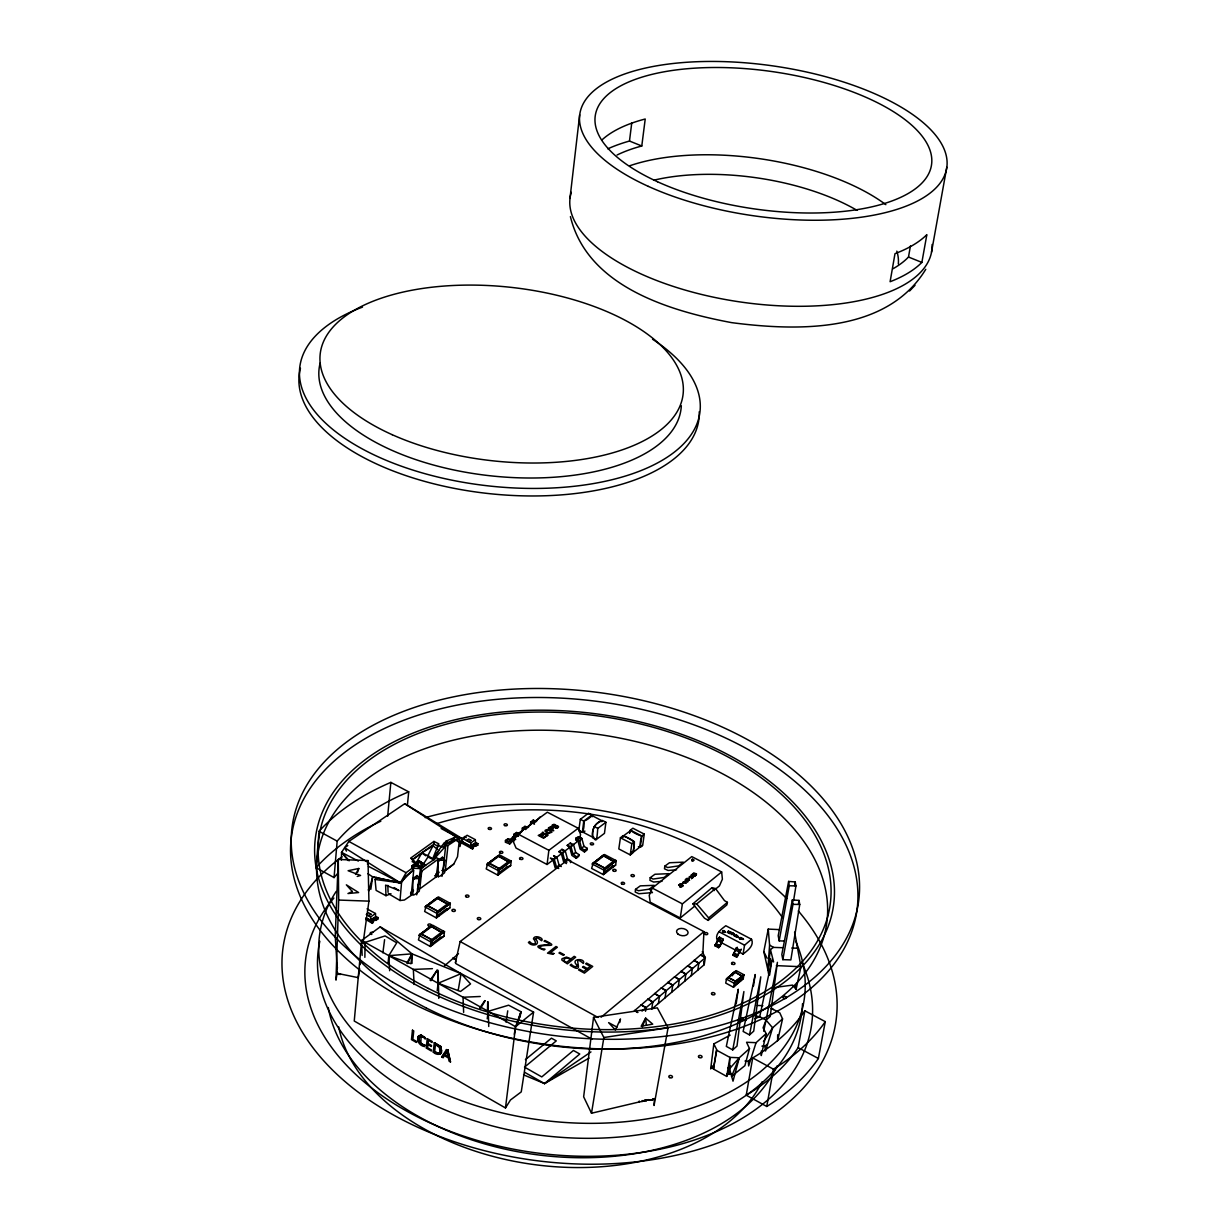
<?xml version="1.0" encoding="UTF-8"?>
<svg xmlns="http://www.w3.org/2000/svg" width="1229" height="1229" viewBox="0 0 1229 1229"><rect width="100%" height="100%" fill="white"/><g stroke="black" fill="none" stroke-linecap="round" stroke-linejoin="round"><path stroke-width="1.5" d="M614.638 861.928L602.963 855.43L593.853 862.743L605.667 868.565L614.638 861.928L602.963 855.43L593.853 862.743M438.768 998.378L438.154 972.154M761.304 1051.056L761.273 1055.588L766.143 1033.635L763.071 1027.797L766.082 1020.131L777.419 962.338L770.214 1016.444L766.082 1020.131L763.655 1031.223M777.68 1034.757L777.619 1040.779L782.55 1018.902L779.8 1012.85L771.489 1008.471M364.875 957.36L365.059 942.382L385.092 935.93L396.721 942.812L388.81 955.67L388.072 963.137M341.462 859.962L341.554 852.358L348.836 841.435L404.756 803.72L461.874 838.408L459.999 846.535L459.462 838.378L441.119 828.515M638.481 846.827L640.248 847.211L641.845 835.997L644.257 834.107L632.874 828.223L630.385 830.097L629.601 832.494M417.845 1040.702L418.428 1036.247A5.93 3.764 53.2 0 1 420.979 1035.371L425.311 1037.814L425.188 1039.089C423.268 1035.156 417.322 1036.477 419.135 1041.071C418.889 1044.788 425.802 1044.573 424.389 1046.509C419.842 1046.033 415.94 1040.487 418.428 1036.247M437.785 983.584L438.123 970.342M554.448 827.086L552.927 826.395A1.567 0.937 7 0 1 552.267 825.903L552.144 825.673A1.843 1.091 7 0 1 552.343 824.966L553.68 824.398A1.582 0.952 7 0 1 555.308 824.843L556.03 825.596A1.951 1.168 7 0 1 557.398 825.796L558.043 826.149A1.797 1.075 7 0 1 558.458 826.917L557.121 828.054A1.843 1.106 7 0 1 555.37 827.916A1.92 1.152 7 0 1 554.801 827.593L554.494 826.518M487.437 1011.298L487.729 1001.835M363.477 940.339L368.93 901.149L368.009 860.577L338.267 859.455L338.682 900.058L335.963 980.112L337.115 973.353L358.284 977.654L359.59 968.329M338.267 859.455L335.24 936.022L336.946 964.181M578.214 828.269L548.871 850.314L547.074 864.494L516.057 848.071L513.661 842.464L513.876 840.144L517.747 833.923L547.335 812.2L578.214 828.269L580.534 834.383L580.165 836.688L576.37 842.372L573.436 844.584M622.826 837.026L622.873 835.843L625.484 836.596L634.348 841.788L633.319 851.497L630.247 854.892L618.801 848.932L620.43 837.779L622.873 835.843M702.865 952.967L703.94 931.628L567.752 859.87L460.153 941.537L455.467 962.445M373.923 920.567L374.015 918.923L378.133 917.587L377.964 919.292L373.923 920.567L372.402 923.348L365.704 919.446M425.603 865.155L419.15 860.884L417.875 865.324L411.792 867.428L411.869 865.892L413.866 864.325L422.699 867.597L425.603 865.155L419.15 860.884L415.233 863.096L412.145 861.637M768.832 975.211L767.848 969.681L769.584 945.055L768.248 929.093L779.432 929.616M372.402 923.348L372.556 921.642L365.843 917.925L370.405 920.367L370.651 916.972L375.459 913.5L367.056 908.846M413.328 866.891L413.098 870.009L411.869 865.892L413.328 866.891L413.098 870.009L400.347 882.898L375.06 879.442L376.105 890.38L385.967 895.695L390.96 893.713M751.549 939.263L744.559 945.178L743.069 954.088L717.306 940.508C714.356 933.948 721.331 929.155 725.801 925.744L751.549 939.263C754.452 945.838 747.478 950.616 743.069 954.088M445.973 843.463L459.462 838.378L448.585 843.063L446.834 841.035L444.299 844.093L446.158 841.112L456.051 836.795L461.874 838.408L454.453 837.072M473.887 846.443L473.995 844.83L477.881 843.616L477.697 845.275L473.887 846.443L472.535 849.024L461.075 842.741L461.228 841.25L472.719 847.365L472.535 849.024M604.115 868.504L605.021 868.98L604.115 868.504L604.806 871.945L603.378 874.633L604.115 868.504L614.439 860.515L616.251 860.684L615.621 865.124L603.378 874.633L591.625 868.442L593.269 862.804L594.175 863.28L604.514 855.323L603.623 854.846M737.554 937.312C734.45 936.897 739.29 937.036 737.016 936.483M740.426 937.497C743.791 938.142 737.292 938.879 740.795 939.064M505.472 840.452L508.821 841.896L512.585 837.149L518.454 836.135L514.598 835.582L511.694 839.806L508.115 838.685L505.472 840.452L505.334 842.203L509.682 843.954L514.137 839.684M337.345 873.804A256.262 162.474 7.3 0 0 334.058 877.583L316.099 867.674L319.064 831.265A281.733 175.916 7.3 0 1 390.853 782.381L408.704 791.845L407.413 805.056M513.783 835.997L513.937 834.245L516.549 832.494L520.128 833.6M533.094 821.832L533.248 820.096L536.566 821.494M729.104 932.857C732.883 931.198 729.058 934.224 729.642 933.61C736.954 931.628 723.082 931.659 730.748 933.379M522.187 829.836L522.34 828.085L524.937 826.349L528.516 827.44M440.212 1054.205L441.534 1050.134L440.719 1047.907A6.237 3.964 53 0 0 438.4 1045.172L434.283 1042.668L433.269 1052.101C435.834 1055.189 442.763 1055.634 441.534 1050.134M530.544 823.707L530.682 821.971L533.248 820.096M680.636 887.154C678.577 885.602 683.094 888.168 678.654 885.095L680.666 884.481C685.014 883.835 681.25 887.184 679.637 884.312L680.666 884.481M334.058 877.583L337.161 841.128A258.136 161.122 7.3 0 1 408.704 791.845M400.024 900.504L401.545 882.637L405.616 876.123L413.743 870.132L411.193 895.388L404.418 900.027L400.024 900.504L388.364 893.652M470.599 846.166L470.891 842.864L475.346 839.653L467.112 835.274L462.657 838.485L461.797 841.45L470.599 846.166L475.531 842.618L475.346 839.653M336.961 966.347L337.038 965.426M336.992 968.928L337.023 963.475M337.437 972.569A1.736 1.106 3.6 0 1 337.069 972.2L337.391 973.199L337.023 972.108M721.653 871.96L682.402 903.883L680.236 917.986L650.172 902.163L649.235 895.388L652.261 888.075L691.758 856.598L721.653 871.96L722.391 879.181L719.426 885.894L715.063 889.458M376.151 918.278L376.304 916.757L378.133 917.587M387.657 816.317L390.853 782.381M555.062 826.84C559.349 824.843 555.708 828.899 555.585 827.424M380.207 926.866L461.059 973.645L533.586 1012.112L521.25 1091.89L510.465 1099.986L505.472 1107.959L354.244 1021.022L361.633 940.446L380.207 926.866L411.976 953.842L411.008 963.766L388.81 955.67L389.654 970.741M412.913 894.666L412.775 878.627L417.046 875.555L419.488 878.566L416.692 894.85M417.046 875.555L416.908 876.953L412.637 880.041M431.563 925.498L432.485 925.99L420.963 934.578L420.041 934.086L418.444 939.924L430.319 946.499L443.961 936.237L444.452 931.674L432.593 925.145L418.905 935.346L430.811 941.936L444.452 931.674L442.517 931.521L431.026 940.154L430.319 946.499L431.932 944.102L431.026 940.154L431.932 940.661L431.026 940.154M420.041 934.086L420.963 934.578L418.905 935.346M507.946 840.298L508.115 838.685M437.585 897.324L438.492 897.815L427.124 906.188L426.217 905.696L424.635 911.472L436.387 917.925L449.829 907.924L450.321 903.392L438.599 897.001L425.111 906.925L436.863 913.377L450.321 903.392L448.416 903.238L437.078 911.641L436.387 917.925L437.97 915.574L437.078 911.641L437.985 912.133L437.078 911.641M426.217 905.696L427.124 906.188L425.111 906.925M498.528 868.98L499.358 872.452L497.837 875.156L498.528 868.98L509.374 860.93L511.218 861.114L510.68 865.585L497.837 875.156L486.208 868.918L487.805 863.25L488.696 863.726L499.558 855.707L498.667 855.23M516.38 834.092L516.549 832.494M635.501 889.35L635.224 892.024L638.896 893.729L652.445 892.607L649.465 889.135L638.404 890.733L635.501 889.35L640.294 885.863L654.212 885.326L649.465 889.135M441.964 876.415L444.806 860.239L438.2 860.269L442.394 857.243L442.24 858.641L438.062 861.667L438.246 877.014M424.389 1046.509L424.497 1045.464M447.955 845.475L445.313 870.562L443.147 869.502L445.82 844.323L447.955 845.475L456.896 839.545L459.078 842.311L457.526 856.69L453.793 864.048L445.313 870.562L453.793 864.048M524.768 827.947L524.937 826.349M419.826 888.813L436.141 876.938L438.599 858.902L436.541 857.704L433.868 859.701L428.568 856.029L420.518 868.58L417.752 887.952L419.826 888.813L421.731 871.069L420.518 868.58L416.431 865.784M441.457 938.126L440.596 937.159L431.978 943.642M443.439 932.028L442.517 931.521L444.452 931.674M447.371 909.767L446.511 908.815L438.016 915.129M449.322 903.73L448.416 903.238L450.321 903.392M650.218 877.69L653.121 879.058L664.152 877.445L668.853 873.681L654.965 874.249L650.218 877.69L649.941 880.348L653.598 882.038L662.047 881.316M440.028 1052.07L439.69 1052.669A4.056 2.581 53 0 1 437.908 1053.299L434.667 1051.809L435.465 1044.435L439.46 1047.615L440.028 1052.07L439.26 1053.499L433.269 1052.101M464.47 838.224L464.639 836.565L466.283 837.61M664.781 866.168L667.654 867.52L678.669 865.877L683.324 862.159L669.452 862.758L664.781 866.168L664.49 868.811L668.13 870.485L676.564 869.748M718.612 947.697L723.328 939.325L719.487 937.143L714.879 945.731L718.612 947.697L720.133 946.115L723.328 939.325L719.318 937.988L714.879 945.731M470.83 845.967L472.719 844.584L474.348 845.46L476.099 842.833L477.881 843.616M437.217 990.728L438.077 983.261L461.059 973.645L470.553 983.922L460.522 991.465L438.077 983.261M487.805 863.25L488.696 863.726L486.73 864.448L498.359 870.67L511.218 861.114L499.619 854.938L486.73 864.448M736.663 957.237L739.935 950.094L741.394 949.218L736.663 957.237L732.899 955.256L736.14 948.112L737.323 947.282L732.899 955.256M569.979 198.391L579.673 114.804M555.37 827.301L555.17 826.487M508.33 867.336L507.485 866.414L499.358 872.452M510.265 861.406L509.374 860.93L511.218 861.114M505.472 1107.959L515.581 1026.676L521.004 1011.744L508.606 1005.199L488.19 1011.329L487.222 1018.795M607.787 148.832A183.106 78.226 8.4 0 1 629.478 141.043L631.737 123.069M593.546 1017.351L583.652 1096.806L591.502 1113.228L639.111 1101.983L639.249 1101.046L639.449 1101.921L642.045 1101.507L642.183 1100.569L642.383 1101.461L644.718 1100.17L645.793 1100.001L645.655 1100.938L646.408 1099.894L652.66 1099.817L654.442 1098.618L654.074 1105.486L668.069 1027.797L657.331 1007.857L593.546 1017.351L603.869 1037.522L591.502 1113.228M738.091 936.283L737.246 935.822M713.834 1043.897L710.669 1068.923L712.175 1065.804L713.45 1069.046L726.708 1076.42L729.534 1068.815L729.888 1057.386L716.476 1050.134L713.45 1069.046L716.799 1049.843L713.834 1043.897L730.149 1035.141M367.517 864.371L368.009 860.577M617.066 155.008A167.805 71.681 8.4 0 1 641.784 145.99L645.225 118.998A168.619 70.775 8.4 0 0 602.241 139.676M768.248 929.093L763.793 951.615L767.848 969.681L770.429 949.495L773.44 947.39L782.596 947.713M382.88 952.798L384.6 939.678M605.912 822.262L604.453 833.37L596.173 839.591L592.839 837.871C591.011 830.62 594.944 822.324 602.471 820.45L605.912 822.262L597.816 828.377C597.279 831.71 597.248 845.89 593.453 836.995M683.339 881.838C690.114 885.157 680.175 880.625 684.584 882.284M728.797 1074.3L729.534 1068.815L739.274 1057.77L749.49 1048.598L746.556 1042.269L756.065 1042.684L766.143 1033.635M593.269 862.804L594.175 863.28L592.24 863.987L603.992 870.178L616.251 860.684L604.53 854.554L592.24 863.987M584.359 831.572L582.331 832.402L578.782 830.42L580.334 819.313L588.461 813.229L591.932 814.996L592.194 816.563M360.112 964.596L360.619 960.863M613.379 866.86L612.534 865.953L604.806 871.945M615.345 860.976L614.439 860.515L616.251 860.684M644.257 834.107L642.706 845.245L640.248 847.211M634.348 841.788L631.844 843.693L630.247 854.892L632.658 853.08M736.171 1003.955L738.291 989.237L726.324 1046.401L732.73 1049.889L736.985 1046.094L743.898 991.557L732.73 1049.889M637.682 1012.512L634.502 1010.468L637.697 1012.419M753.515 985.935L755.205 974.536L743.146 1031.454L749.521 1034.91L753.715 1031.162L760.782 976.84L749.521 1034.91M576.217 858.241L579.043 854.631L575.74 852.542L573.528 844.584L570.302 843.063L567.199 845.383L569.718 847.472L571.884 855.399L576.217 858.241L578.751 856.306L579.043 854.631M634.456 1010.745L648.021 999.116L652.799 1002.004L651.708 1009.147L704.202 964.734L705.338 957.683L702.281 951.692M645.517 1011.267L646.055 1007.688L641.277 1004.784M652.799 1002.004L648.021 999.116M370.789 889.366L372.679 876.876L367.947 873.742M647.975 999.392L661.386 987.87L666.149 990.743L665.043 997.856M769.584 975.196L771.873 960.064L759.722 1016.721L754.744 1018.687M658.391 1003.494L659.481 996.35L654.719 993.478M666.149 990.743L661.386 987.87M681.02 884.665L683.17 885.771L681.004 884.757L681.726 884.097L682.556 885.464L681.02 884.665L681.726 884.097M661.34 988.147L674.598 976.763L679.345 979.605L678.239 986.703M505.995 1022.113L507.746 1010.837M671.664 992.264L672.77 985.151L668.008 982.294M679.345 979.605L674.598 976.763M674.552 977.024L687.687 965.764L692.403 968.575L691.282 975.657M684.783 981.157L685.89 974.075L681.158 971.248M692.403 968.575L687.687 965.764M687.641 966.04L700.622 954.887L705.338 957.683L641.999 1011.114M793.581 900.657L795.931 885.94L795.24 881.946L788.634 881.423L778.203 935.745L779.186 940.861L783.964 941.03M697.765 970.188L698.886 963.121L694.17 960.31M705.338 957.683L700.622 954.887M799.741 904.483L790.846 959.926L782.827 959.649L781.828 954.441L792.367 899.92L799.034 900.427L799.741 904.483L792.997 904.344L782.827 959.649M742.562 939.432C744.144 938.679 740.703 940.001 742.531 938.219L743.56 939.371L741.87 939.217M735.203 971.325L726.416 979.129L725.755 983.108L733.452 987.21L743.253 978.73L743.914 974.751L736.248 970.664L726.416 979.129L734.112 983.231L743.914 974.751L734.758 981.756L733.452 987.21L743.914 974.751L742.884 975.411M727.553 977.915L726.416 979.129M686.243 882.96L685.06 882.929M735.249 982.017L734.112 983.231M726.708 1076.42L729.888 1057.386L739.274 1057.77L733.006 1081.182L729.534 1068.815L727.875 1067.909M741.533 980.204L734.712 985.335M794.61 885.663L795.24 881.946M798.404 904.175L799.034 900.427M458.187 990.482L461.059 973.645L411.976 953.842L388.81 955.67M552.482 828.392L551.667 828.976L551.975 827.363M514.275 1034.234L515.581 1026.676L533.586 1012.112M570.471 862.62L570.763 860.93L567.445 858.841L565.232 850.852L561.991 849.316L558.872 851.651L561.392 853.756L563.573 861.698L566.461 863.603M587.278 848.363L587.001 850.038L584.466 851.974L580.103 849.116L578.106 841.466L575.679 839.714L576.155 837.901L578.552 836.841L581.793 838.347L583.99 846.305L587.278 848.363L584.758 850.284L584.466 851.974M746.233 1095.193L752.701 1057.908A258.136 161.122 7.3 0 0 804.857 1010.791L825.274 1021.637L818.376 1058.492A279.674 177.406 7.3 0 1 766.758 1106.484L746.233 1095.193A256.262 162.474 7.3 0 0 798.143 1047.6L804.857 1010.791M593.469 836.826A24.703 14.84 7.9 0 0 593.023 837.456L582.531 831.91A24.611 16.899 54.1 0 0 583.883 821.663L584.267 820.972A24.565 14.548 7.2 0 0 591.702 815.411L602.21 820.911A24.764 17.16 53.2 0 0 601.857 821.725M520.005 1017.351L521.004 1011.744L516.334 1026.323M893.037 268.736A167.805 71.681 8.4 0 0 908.492 257.03L910.443 245.938M766.758 1106.484L773.41 1069.169A281.733 175.916 7.3 0 0 825.274 1021.637M921.873 262.407L926.85 234.647A183.981 77.227 8.4 0 1 894.989 253.65L890.103 281.733A183.106 78.226 8.4 0 0 921.873 262.407L908.492 257.03M931.505 252.145L946.806 167.175M779.186 940.861L789.248 885.786L788.634 881.423M708.196 920.383L708.657 917.894L727.414 902.332L724.495 900.642L715.539 888.567L712.021 887.661L692.895 903.822L704.524 918.232L708.196 920.383L726.877 904.897L727.414 902.332M619.754 1022.574L620.461 1018.933L615.422 1030.01L608.616 1022.636L617.019 1027.137M719.318 937.988L719.487 937.143M794.61 932.089L800.955 966.731L796.1 989.284L792.613 985.09L774.009 987.578M547.12 834.952L546.475 834.015L543.495 834.43A1.552 0.937 6.8 0 1 542.388 834.184C541.159 831.818 544.386 831.265 542.803 833.723C544.923 833.016 550.899 833.892 546.122 836.135L545.338 835.72L547.212 834.399M417.752 887.952L421.731 871.069L438.599 858.902M426.893 905.619L436.863 897.938L448.57 904.698L438.692 911.703L426.893 905.619L436.863 897.938L448.57 904.698M420.717 933.994L430.841 926.113L442.67 933.026L432.654 940.216L420.717 933.994L430.841 926.113L442.67 933.026M488.435 863.188L497.975 855.83L509.528 862.359L500.095 869.041L488.435 863.188L497.975 855.83L509.528 862.359M767.848 969.681L770.644 958.528M749.49 1048.598L744.882 1065.666L731.547 1076.42L739.274 1057.77M368.808 890.917L372.679 876.876L400.347 882.898L406.077 872.713L413.405 867.321M410.932 858.272L417.875 865.324L411.07 857.827L433.914 841.419L438.768 843.785L432.869 858.334L444.406 842.556L445.605 846.182L434.021 859.071L435.988 853.74M357.67 872.129L358.791 868.473L348.114 870.731L360.573 875.447L357.209 876.431M756.065 1042.684L748.645 1065.942L748.323 1061.257L751.196 1058.676M558.458 826.917L557.567 827.916M450.49 1061.964L447.725 1049.873L444.821 1054.805L448.063 1056.648L447.725 1049.873L446.45 1049.612L441.749 1056.955L443.162 1057.77L444.376 1055.65L448.385 1057.939L449.077 1061.149L450.49 1061.964L447.725 1049.873L441.749 1056.955M602.164 820.68L601.949 820.711A24.764 14.794 7.9 0 0 594.529 826.303L594.145 826.994A24.841 17.16 53.2 0 0 592.762 837.256L592.9 837.533M642.275 1026.891L645.655 1018.134L652.722 1024.141L641.169 1026.215L645.655 1018.134L646.408 1025.385M646.27 1100.831L646.408 1099.894M652.66 1099.817L652.814 1098.88M582.331 832.402L583.76 821.11L580.334 819.313M728.152 977.593L734.573 971.924L742.208 976.179L735.879 981.479L728.152 977.593L734.573 971.924L742.208 976.179M631.552 852.05A24.887 15.055 7.9 0 1 632.336 852.665L632.843 852.465A25.087 10.124 -62.7 0 0 634.318 842.188L633.934 841.512A24.933 15.009 7.9 0 0 623.487 836.104L622.98 836.227A25.041 10.185 -62.7 0 1 623.011 837.118M407.582 963.613L411.976 953.842L412.022 963.367M428.091 855.246L432.946 845.782L437.309 849.224M434.667 1051.809L439.26 1053.499L439.69 1052.669M411.838 868.181L420.518 868.58L433.868 859.701L438.768 850.36M925.76 269.305C886.585 333.52 797.252 331.154 731.67 322.643C669.39 310.937 587.37 286.557 570.41 216.611M694.016 873.189C697.335 874.94 697.181 875.325 693.294 873.297C691.574 874.433 698.441 871.991 696.029 875.34M542.619 832.924L542.557 833.661M355.504 874.449L358.791 868.473M406.784 963.152L411.976 953.842M415.924 863.372L421.808 852.926L432.946 845.782M694.892 876.338L692.787 874.418A1.659 1.014 9.1 0 0 691.727 874.587L691.19 875.017A1.69 1.029 9.1 0 0 691.144 875.739L694.846 876.385M632.797 852.588L640.109 846.904A24.703 9.847 -63 0 1 641.599 836.55L641.215 835.874A24.595 14.594 8.3 0 1 630.8 830.497L623.026 836.15M430.903 980.757L437.263 969.988L430.089 980.266M446.972 1051.118L447.725 1049.873L446.711 1051.686L448.063 1056.648L446.941 1051.102M480.447 1008.517L485.102 1000.805M444.299 844.093L446.158 841.112M738.844 1023.204L740.857 1020.039L746.187 1020.393M411.792 867.428L413.866 864.325M763.486 1041.47L772.626 1027.813L782.55 1018.902M479.679 1008.057L484.81 1000.621M419.442 1037.476L421.163 1035.018L425.311 1037.814L422.991 1037.199M729.227 933.118L730.164 932.104M736.125 936.636L736.724 937.097M375.06 879.442L376.612 877.306M579.689 841.22L581.793 838.347L576.155 837.901L579.689 841.22L581.471 848.225L584.758 850.284M521.019 832.448L523.662 829.007L517.271 835.674L513.937 834.245M530.283 825.151L532.049 822.846L534.446 824.198M591.932 814.996L583.76 821.11M645.793 1100.001L643.428 1101.107L644.58 1101.107M648.359 1099.586L646.131 1100.585M654.442 1098.618L652.538 1099.556M509.682 843.954L513.461 839.192L515.673 839.576L512.585 837.149L514.598 835.582M630.416 830.481L630.277 830.712A24.657 9.924 -63 0 0 629.617 833.277M689.469 880.271L687.979 880.379L687.241 878.658L685.797 879.349L687.165 878.243L688.102 880.087L689.469 880.271L688.01 879.134M731.962 975.903L735.679 971.586M603.992 870.178L605.021 868.98M430.811 941.936L431.932 940.661M498.359 870.67L499.435 869.456M436.863 913.377L437.985 912.133M909.537 291.012L911.887 288.585M912.64 287.786L915.021 285.328M547.397 835.536L546.122 836.135L547.765 835.213M575.679 839.714L578.552 836.841L580.518 839.33M472.719 847.365L473.995 844.83M372.556 921.642L374.015 918.923M464.639 836.565L463.348 839.084M444.391 965.948L458.494 953.689M729.12 932.703L729.934 932.12M761.919 1046.125L764.868 1046.325L767.434 1044.005M681.68 883.651L679.914 884.081M742.193 975.934L735.879 981.479L728.259 977.316M732.791 933.349L731.393 934.532L733.114 933.518M523.554 1074.837L544.539 1083.594L579.765 1054.006L573.421 1050.457L541.774 1076.911L524.522 1067.141L556.276 1040.886L551.437 1038.182L525.428 1059.628M700.576 955.148L702.496 953.535A2.32 1.444 9.5 0 0 702.589 951.983M728.567 931.121C727.23 933.472 726.815 932.058 728.659 930.937C729.473 930.66 726.508 932.949 727.906 932.642M601.104 1017.213L703.94 931.628M680.236 917.986L694.754 906.096M692.895 903.822L696.689 903.914L715.539 888.567M739.766 938.941L741.317 938.019M679.883 885.725L680.19 887.292L682.203 886.539L678.961 884.849M685.674 880.118C682.571 879.349 691.589 884.342 686.105 880.041M614.638 861.452L605.667 868.565L593.991 862.266M640.109 847.288L642.429 845.475M418.259 1041.885L417.921 1037.537L421.163 1035.018L420.81 1043.482L425.05 1045.326L421.977 1044.665M442.655 932.534L432.654 940.216L420.84 933.502M555.201 868.043L553.019 860.1L556.86 857.166L559.103 865.17L561.315 866.568M558.872 851.651L562.636 852.834L565.232 850.852M567.199 845.383L570.947 846.551L573.528 844.584M558.734 868.534L556.522 867.136L559.103 865.17M581.471 848.225L583.99 846.305M509.528 861.882L500.095 869.041L488.558 862.697M448.554 904.221L438.692 911.703L427.001 905.128M547.074 864.494L563.957 851.82L561.991 849.316M564.649 851.221L569.042 847.902M569.718 847.472L572.268 845.552L570.302 843.063M582.269 832.34L578.782 830.42M412.806 859.624L421.808 852.926L428.568 856.029M541.144 836.288L543.141 835.551L541.728 836.596M552.251 829.283L553.327 828.069L551.882 826.718A1.644 0.983 7 0 0 550.776 826.61L548.411 827.931L553.757 830.727L549.517 827.839L551.959 827.363M532.049 822.846L525.674 829.498L522.34 828.085M540.376 816.732L534.016 823.369L530.682 821.971M696.09 874.91L693.264 873.942L694.231 874.341M410.532 893.222L413.42 891.117M436.065 874.664L438.891 872.59M476.099 842.833L471.045 846.489L470.891 847.979L472.458 846.827M372.786 918.585L375.905 920.413L372.786 918.585L370.743 920.06L372.418 920.997L370.712 922.226L370.851 920.705L376.304 916.757M410.916 892.223L413.528 890.318M438.845 871.929L436.28 873.773A2.55 1.567 5.3 0 0 436.71 876A2.55 1.567 5.3 0 0 440.289 875.939L444.115 873.158A2.55 1.552 5.4 0 0 444.33 871.438A2.55 1.552 5.4 0 0 441.81 870.501M508.821 841.896L511.694 839.806M461.075 842.741L463.01 841.343M370.405 920.367L375.705 916.527L375.459 913.5M412.161 859.778L433.975 844.123L433.914 841.419M346.44 851.113L344.658 847.718L347.807 845.567M524.706 1072.349L544.539 1083.594L590.965 1051.916M734.45 935.899C740.119 934.885 731.025 935.638 735.618 936.513C733.667 935.853 739.013 935.223 735.864 934.962M692.603 859.04L691.866 861.022C698.333 859.931 688.194 858.211 693.125 860.761M640.002 847.011L639.756 847.042A24.534 14.64 8.3 0 1 638.512 846.658M544.539 1083.594L589.029 1058.123M741.056 979.959L743.253 978.73M680.42 885.141L682.878 886.001M570.947 846.551L573.006 854.063L575.74 852.542M562.636 852.834L564.695 860.361L567.445 858.841M651.047 1100.063L651.17 1100.016A1.782 1.183 9.1 0 0 651.647 1099.586M651.124 1099.663L649.588 1099.986M612.472 866.399L615.621 865.124M440.55 937.619L443.961 936.237M446.465 909.26L449.829 907.924M507.439 866.86L510.68 865.585M722.882 931.951C727.491 933.917 723.405 928.187 722.667 931.736M439.26 1053.499L441.303 1052.9L440.965 1046.601L434.283 1042.668L436.894 1045.249L440.965 1046.601M687.625 881.731L686.304 880.502M445.728 843.755L448.585 843.063L456.051 836.795L404.756 803.72M695.491 874.126L694.523 874.326M724.588 932.35L725.463 932.196L724.219 931.06L722.514 931.305L723.159 932.135L722.514 931.305M603.869 1037.522L668.069 1027.797M442.102 846.397L445.605 846.182L441.933 847.011L438.016 845.014M480.247 996.489L463.026 997.241L463.64 1012.373M432.439 968.667L413.343 969.404L414.112 984.506M412.775 878.627L419.488 878.566M789.248 885.786L795.931 885.94M735.464 935.837L734.389 935.638M337.038 974.274L340.617 974.397L337.115 973.353L340.617 974.182M791.753 948.02L797.252 948.22M338.682 900.058L368.93 901.149M776.39 965.625L800.955 966.731M757.387 1005.445L762.856 1005.691M745.02 1061.042L748.323 1061.257M553.588 826.564L554.463 826.625M649.803 1100.262L648.682 1099.955M458.248 837.748L461.874 838.408L454.592 836.012M754.437 1015.676L759.722 1016.721L766.082 1020.131L772.626 1027.813L765.544 1050.995L764.868 1046.325M372.679 876.876L400.347 882.898L344.658 847.718M554.325 824.982L552.958 825.611L554.924 825.396M454.607 836.196L461.874 838.408M421.086 1044.051L425.05 1045.326M641.845 835.997L630.385 830.097M629.478 141.043L641.784 145.99M582.485 832.11L582.792 832.11A24.503 14.594 7.2 0 0 584.943 831.096M718.212 939.355L722.099 941.03M736.248 948.865L740.15 950.539M428.936 857.535L433.868 859.701M556.86 857.166L553.618 855.63L555.6 858.134M455.851 959.619L452.748 958.082L455.836 959.803M734.159 953.212L737.953 955.117M594.314 826.595L597.816 828.377M716.123 943.718L719.871 945.654M620.43 837.779L631.844 843.693M692.449 877.813L689.269 876.554L692.157 878.059M348.16 860.577L341.554 852.358L358.361 861.083M368.439 866.322L400.347 882.898M652.261 888.075L682.402 903.883M718.765 931.643L744.559 945.178M736.14 948.112L739.935 950.094M604.745 872.39L605.636 872.867M517.747 833.923L548.871 850.314M714.971 944.901L718.688 946.883M733.006 954.441L736.755 956.423M716.369 944.118L720.133 946.115M717.874 939.064L721.623 941.061M694.124 960.571L698.886 963.121M462.657 838.485L470.891 842.864M499.312 872.897L500.203 873.373M681.112 971.509L685.89 974.075M734.404 953.643L738.168 955.655M475.93 844.323L477.697 845.275M798.143 1047.6L818.376 1058.492M667.962 982.57L672.77 985.151M433.975 844.123L438.599 846.627M654.673 993.754L659.481 996.35M571.024 958.866L566.461 957.068L562.083 958.712A3.503 2.212 7.3 0 0 562.006 960.218L567.368 963.843L575.694 957.176L574.158 956.346L566.753 962.276C560.101 960.463 567.045 955.67 570.102 959.588M752.701 1057.908L773.41 1069.169M587.447 968.606L583.391 966.409L582.485 967.146L586.54 969.343M641.231 1005.045L646.055 1007.688M348.836 841.435L406.077 872.713M319.064 831.265L337.161 841.128M437.97 915.574L438.876 916.081M460.153 941.537L598.016 1017.458M431.932 944.102L432.838 944.609M591.917 1039.119L456.343 963.889A2.366 1.506 5.6 0 1 455.944 961.754M366.442 914.637L370.651 916.972M515.581 1026.676L361.633 940.446L362.14 955.44M472.719 844.584L475.777 846.32L474.348 845.46M446.45 1049.612L447.755 1050.349M428.076 1043.513L431.487 1045.464L431.379 1046.509L427.969 1044.558M415.233 863.096L422.699 867.597L421.67 862.574M769.584 945.055L773.44 947.39M394.202 887.584L399.026 890.626L385.629 885.095L385.967 895.695M455.99 840.298L459.078 842.311M421.808 852.926L425.91 855.845M553.019 860.1L550.346 858.119L554.248 859.163L556.522 867.136M573.006 854.063L576.447 856.721M564.695 860.361L566.984 862.144M434.651 875.693L436.141 876.938M688.317 880.21L687.241 878.658M591.825 815.319L591.963 815.61A24.534 16.899 54 0 1 592.071 816.655M341.554 852.358L349.313 860.746M685.536 880.025L685.905 880.963M696.689 903.914L708.657 917.894M442.394 857.243L444.806 860.239M414.603 864.402L416.124 866.399M712.021 887.661L714.172 890.61M337.437 967.407L337.345 968.329M682.095 884.788L682.556 885.464M419.135 1041.071L420.81 1043.482L417.921 1037.537M687.472 878.827L687.672 879.995M419.15 860.884L422.699 867.597M763.793 951.615L767.126 958.251M794.656 985.842L796.1 989.284L795.532 985.535M439.874 1048.368L441.303 1052.9M770.429 949.495L773.594 961.969M792.367 899.92L792.997 904.344M703.741 961.093L704.202 964.734M488.743 1026.476L488.005 1001.85M387.826 885.31L388.072 892.331M337.069 968.006L337.023 973.184M337.115 972.262L337.407 974.075M681.312 405.724A182.092 87.689 6.2 0 1 487.375 475.454A182.092 87.689 6.2 0 1 320.124 363.108M652.568 339.25A201.356 96.999 6.2 0 1 632.244 473.826A201.356 96.999 6.2 0 1 351.617 442.732A201.356 96.999 6.2 0 1 362.494 307.112M699.224 411.807A201.08 97.26 6.2 0 1 488.497 493.551A201.08 97.26 6.2 0 1 300.444 368.224M629.663 165.792A167.313 72.25 8.4 0 1 885.848 204.659M653.997 180.156A151.705 66.059 8.4 0 1 857.059 210.359M896.801 251.146A151.705 66.059 8.4 0 1 898.322 263.928M932.104 244.494A182.768 78.595 8.4 0 1 740.503 301.996A182.768 78.595 8.4 0 1 571.285 192.323M802.122 962.737A255.094 163.303 7.3 0 1 533.954 1152.572A255.094 163.303 7.3 0 1 333.858 898.076M777.097 1065.85A230.975 148.924 7.3 0 1 536.919 1154.753A230.975 148.924 7.3 0 1 328.281 1007.519M798.266 910.919A278.922 177.959 7.3 0 1 729.104 1138.515A278.922 177.959 7.3 0 1 361.971 1094.947A278.922 177.959 7.3 0 1 342 856.767M425.173 817.638A278.922 177.959 7.3 0 1 786.698 898.522M762.072 1081.827A218.593 141.965 7.2 0 1 535.644 1164.785A218.593 141.965 7.2 0 1 338.682 1026.845M316.099 867.674A279.674 177.406 7.3 0 1 380.821 821.202M802.537 1003.617A243.741 155.407 7.3 0 1 539.808 1135.181A243.741 155.407 7.3 0 1 319.832 941.245M795.731 941.306A244.448 154.9 7.3 0 1 549.64 1121.109A244.448 154.9 7.3 0 1 336.193 891.44M436.618 823.66A244.448 154.9 7.3 0 1 782.443 917.571M371.819 934.455A1.782 1.121 4.2 0 1 370.328 932.888A1.782 1.121 4.2 0 1 372.986 932.442M771.136 1008.809A1.797 1.137 10.8 0 1 773.364 1009.608M410.809 894.113A2.581 1.598 4.9 0 0 414.941 894.42L418.843 891.578A2.566 1.582 5 0 0 417.292 888.936M369.007 888.89A2.873 1.767 4.2 0 1 368.178 889.934M731.793 1073.747A6.637 4.348 10.4 0 1 726.769 1074.161M729.565 1065.896A6.637 4.348 10.4 0 1 730.748 1066.342M535.352 938.741C541.574 944.717 532.188 947.359 528.409 942.459L529.638 941.506L530.16 942.228A6.452 4.056 6.8 0 0 532.541 943.718C536.889 945.362 535.46 940.707 533.447 938.848C534.062 934.24 544.8 938.188 541.59 940.738L537.764 937.896L535.352 938.741M577.461 965.595L576.462 966.701L574.327 966.47A6.498 4.117 7.5 0 1 571.9 964.934L571.362 964.212L570.148 965.18C587.631 976.732 569.641 952.137 583.36 963.413C586.218 957.883 568.781 958.251 577.461 965.595M691.528 875.309C694.431 879.181 695.353 873.005 691.528 875.309M545.876 830.712L547.75 832.586L550.869 832.141A1.997 1.198 6.9 0 0 550.976 831.326L547.98 829.729L545.876 830.712M412.452 1030.194L411.469 1039.626L416.385 1042.438L416.493 1041.409L412.867 1039.335L413.743 1030.931L412.452 1030.194M427.231 1038.628L426.217 1048.06L431.379 1051.025L431.502 1049.996L427.615 1047.769L428.414 1040.41L432.055 1042.484L432.162 1041.455L427.231 1038.628M539.977 946.822L541.206 948.511L545.031 949.234L544.001 950.032C523.554 942.459 562.529 947.298 544.017 941.214L544.939 940.492C561.207 948.373 543.909 943.457 539.977 946.822M551.591 832.31L548.795 833.354L545.169 831.449A2.888 1.736 6.9 0 1 545.353 830.189L548.226 829.252L551.698 831.111A2.873 1.721 6.9 0 1 551.591 832.31M739.274 937.727L738.214 937.374L739.274 937.727M734.251 935.085L733.206 934.747L734.251 935.085M732.3 932.857L733.974 933.733L732.3 932.857M590.273 966.332L583.806 971.555L579.458 969.189L578.552 969.927L584.436 973.138L592.731 966.424L586.571 963.09L585.665 963.813L590.273 966.332M683.124 882.96L682.279 883.636L683.124 882.96M689.484 877.844L688.655 878.52L689.484 877.844M693.064 877.322L691.512 878.581L693.064 877.322M564.096 954.687L563.281 955.332L558.965 952.997L559.779 952.352L564.096 954.687M553.895 953.504L552.866 954.318L547.519 953.166L555.984 946.484L557.367 947.236L550.269 952.844L553.895 953.504M540.883 834.245L539.377 835.351L543.571 837.563L545.753 836.672L543.617 838.255L538.256 835.443L540.883 834.245M471.03 840.344L469.125 841.727L466.667 840.421L468.572 839.038L471.03 840.344M371.004 914.207L368.961 915.682L366.442 914.284L368.485 912.809L371.004 914.207M352.339 891.517L347.961 893.529L358.622 892.546L346.348 884.834L352.339 891.517M392.235 434.713A182.568 87.213 6.3 0 0 682.034 399.963A182.568 87.213 6.3 0 0 430.749 287.356A182.568 87.213 6.3 0 0 392.235 434.713M648.374 186.393A185.425 75.553 8.3 0 0 944.932 174.564A185.425 75.553 8.3 0 0 696.444 61.742A185.425 75.553 8.3 0 0 648.374 186.393M657.5 181.738A169.94 69.239 8.3 0 0 929.723 171.43A169.94 69.239 8.3 0 0 702.742 67.749A169.94 69.239 8.3 0 0 657.5 181.738M391.59 991.911A285.143 173.366 7.3 0 0 853.494 926.328A285.143 173.366 7.3 0 0 477.497 701.651A285.143 173.366 7.3 0 0 391.59 991.911M426.724 990.528A261.27 158.771 7.3 0 0 833.585 905.112A261.27 158.771 7.3 0 0 463.302 717.966A261.27 158.771 7.3 0 0 426.724 990.528M426.279 1007.98A256.846 157.389 7.3 0 0 826.733 923.302A256.846 157.389 7.3 0 0 463.287 737.907A256.846 157.389 7.3 0 0 426.279 1007.98M428.429 988.485A257.798 156.651 7.3 0 0 830.174 904.59A257.798 156.651 7.3 0 0 465.161 719.641A257.798 156.651 7.3 0 0 428.429 988.485M392.604 982.079A285.681 172.951 7.4 0 0 855.276 916.88A285.681 172.951 7.4 0 0 478.434 692.526A285.681 172.951 7.4 0 0 392.604 982.079M677.947 934.04A5.807 3.61 9.1 0 0 687.764 933.825A5.807 3.61 9.1 0 0 681.25 928.402A5.807 3.61 9.1 0 0 677.947 934.04M699.071 1057.432A1.828 1.198 9.8 0 0 702.036 1057.017A1.828 1.198 9.8 0 0 699.624 1055.419A1.828 1.198 9.8 0 0 699.071 1057.432M712.037 994.476A1.782 1.137 9.8 0 0 714.94 994.138A1.782 1.137 9.8 0 0 712.636 992.586A1.782 1.137 9.8 0 0 712.037 994.476M590.903 844.584A1.69 1.014 7.6 0 0 593.592 844.139A1.69 1.014 7.6 0 0 591.287 842.879A1.69 1.014 7.6 0 0 590.903 844.584M504.643 825.535A1.675 1.014 6.3 0 0 507.347 825.089A1.675 1.014 6.3 0 0 505.088 823.829A1.675 1.014 6.3 0 0 504.643 825.535M500.08 853.064A1.705 1.029 6.2 0 0 502.83 852.619A1.705 1.029 6.2 0 0 500.541 851.328A1.705 1.029 6.2 0 0 500.08 853.064M452.641 911.257A1.751 1.091 5.5 0 0 455.36 910.597A1.751 1.091 5.5 0 0 452.856 909.383A1.751 1.091 5.5 0 0 452.641 911.257M488.773 829.222A1.69 1.014 6.1 0 0 491.492 828.776A1.69 1.014 6.1 0 0 489.234 827.516A1.69 1.014 6.1 0 0 488.773 829.222M428.629 925.944A1.767 1.106 5.1 0 0 431.379 925.268A1.767 1.106 5.1 0 0 428.86 924.039A1.767 1.106 5.1 0 0 428.629 925.944M520.19 859.24A1.705 1.029 6.5 0 0 522.939 858.794A1.705 1.029 6.5 0 0 520.635 857.504A1.705 1.029 6.5 0 0 520.19 859.24M466.283 896.955A1.736 1.075 5.7 0 0 468.986 896.294A1.736 1.075 5.7 0 0 466.482 895.096A1.736 1.075 5.7 0 0 466.283 896.955M669.544 1077.587A1.843 1.229 9.4 0 0 672.463 1077.003A1.843 1.229 9.4 0 0 669.897 1075.498A1.843 1.229 9.4 0 0 669.544 1077.587M783.58 998.178A1.782 1.121 10.9 0 0 786.422 997.794A1.782 1.121 10.9 0 0 784.041 996.273A1.782 1.121 10.9 0 0 783.58 998.178M740.78 1019.916A1.797 1.152 10.4 0 0 743.683 1019.517A1.797 1.152 10.4 0 0 741.287 1017.981A1.797 1.152 10.4 0 0 740.78 1019.916M621.874 884.05A1.705 1.045 8.1 0 0 624.578 883.59A1.705 1.045 8.1 0 0 622.243 882.284A1.705 1.045 8.1 0 0 621.874 884.05M631.66 876.369A1.705 1.029 8.2 0 0 634.364 875.908A1.705 1.029 8.2 0 0 632.013 874.602A1.705 1.029 8.2 0 0 631.66 876.369M732.1 964.135A1.767 1.106 10 0 0 734.957 963.813A1.767 1.106 10 0 0 732.684 962.307A1.767 1.106 10 0 0 732.1 964.135M478.081 919.507A1.751 1.091 5.9 0 0 480.785 918.831A1.751 1.091 5.9 0 0 478.265 917.617A1.751 1.091 5.9 0 0 478.081 919.507M613.44 871.069A1.705 1.029 7.9 0 0 616.144 870.608A1.705 1.029 7.9 0 0 613.809 869.318A1.705 1.029 7.9 0 0 613.44 871.069M704.924 934.301A1.736 1.075 9.5 0 0 707.75 933.994A1.736 1.075 9.5 0 0 705.523 932.519A1.736 1.075 9.5 0 0 704.924 934.301"/></g></svg>
